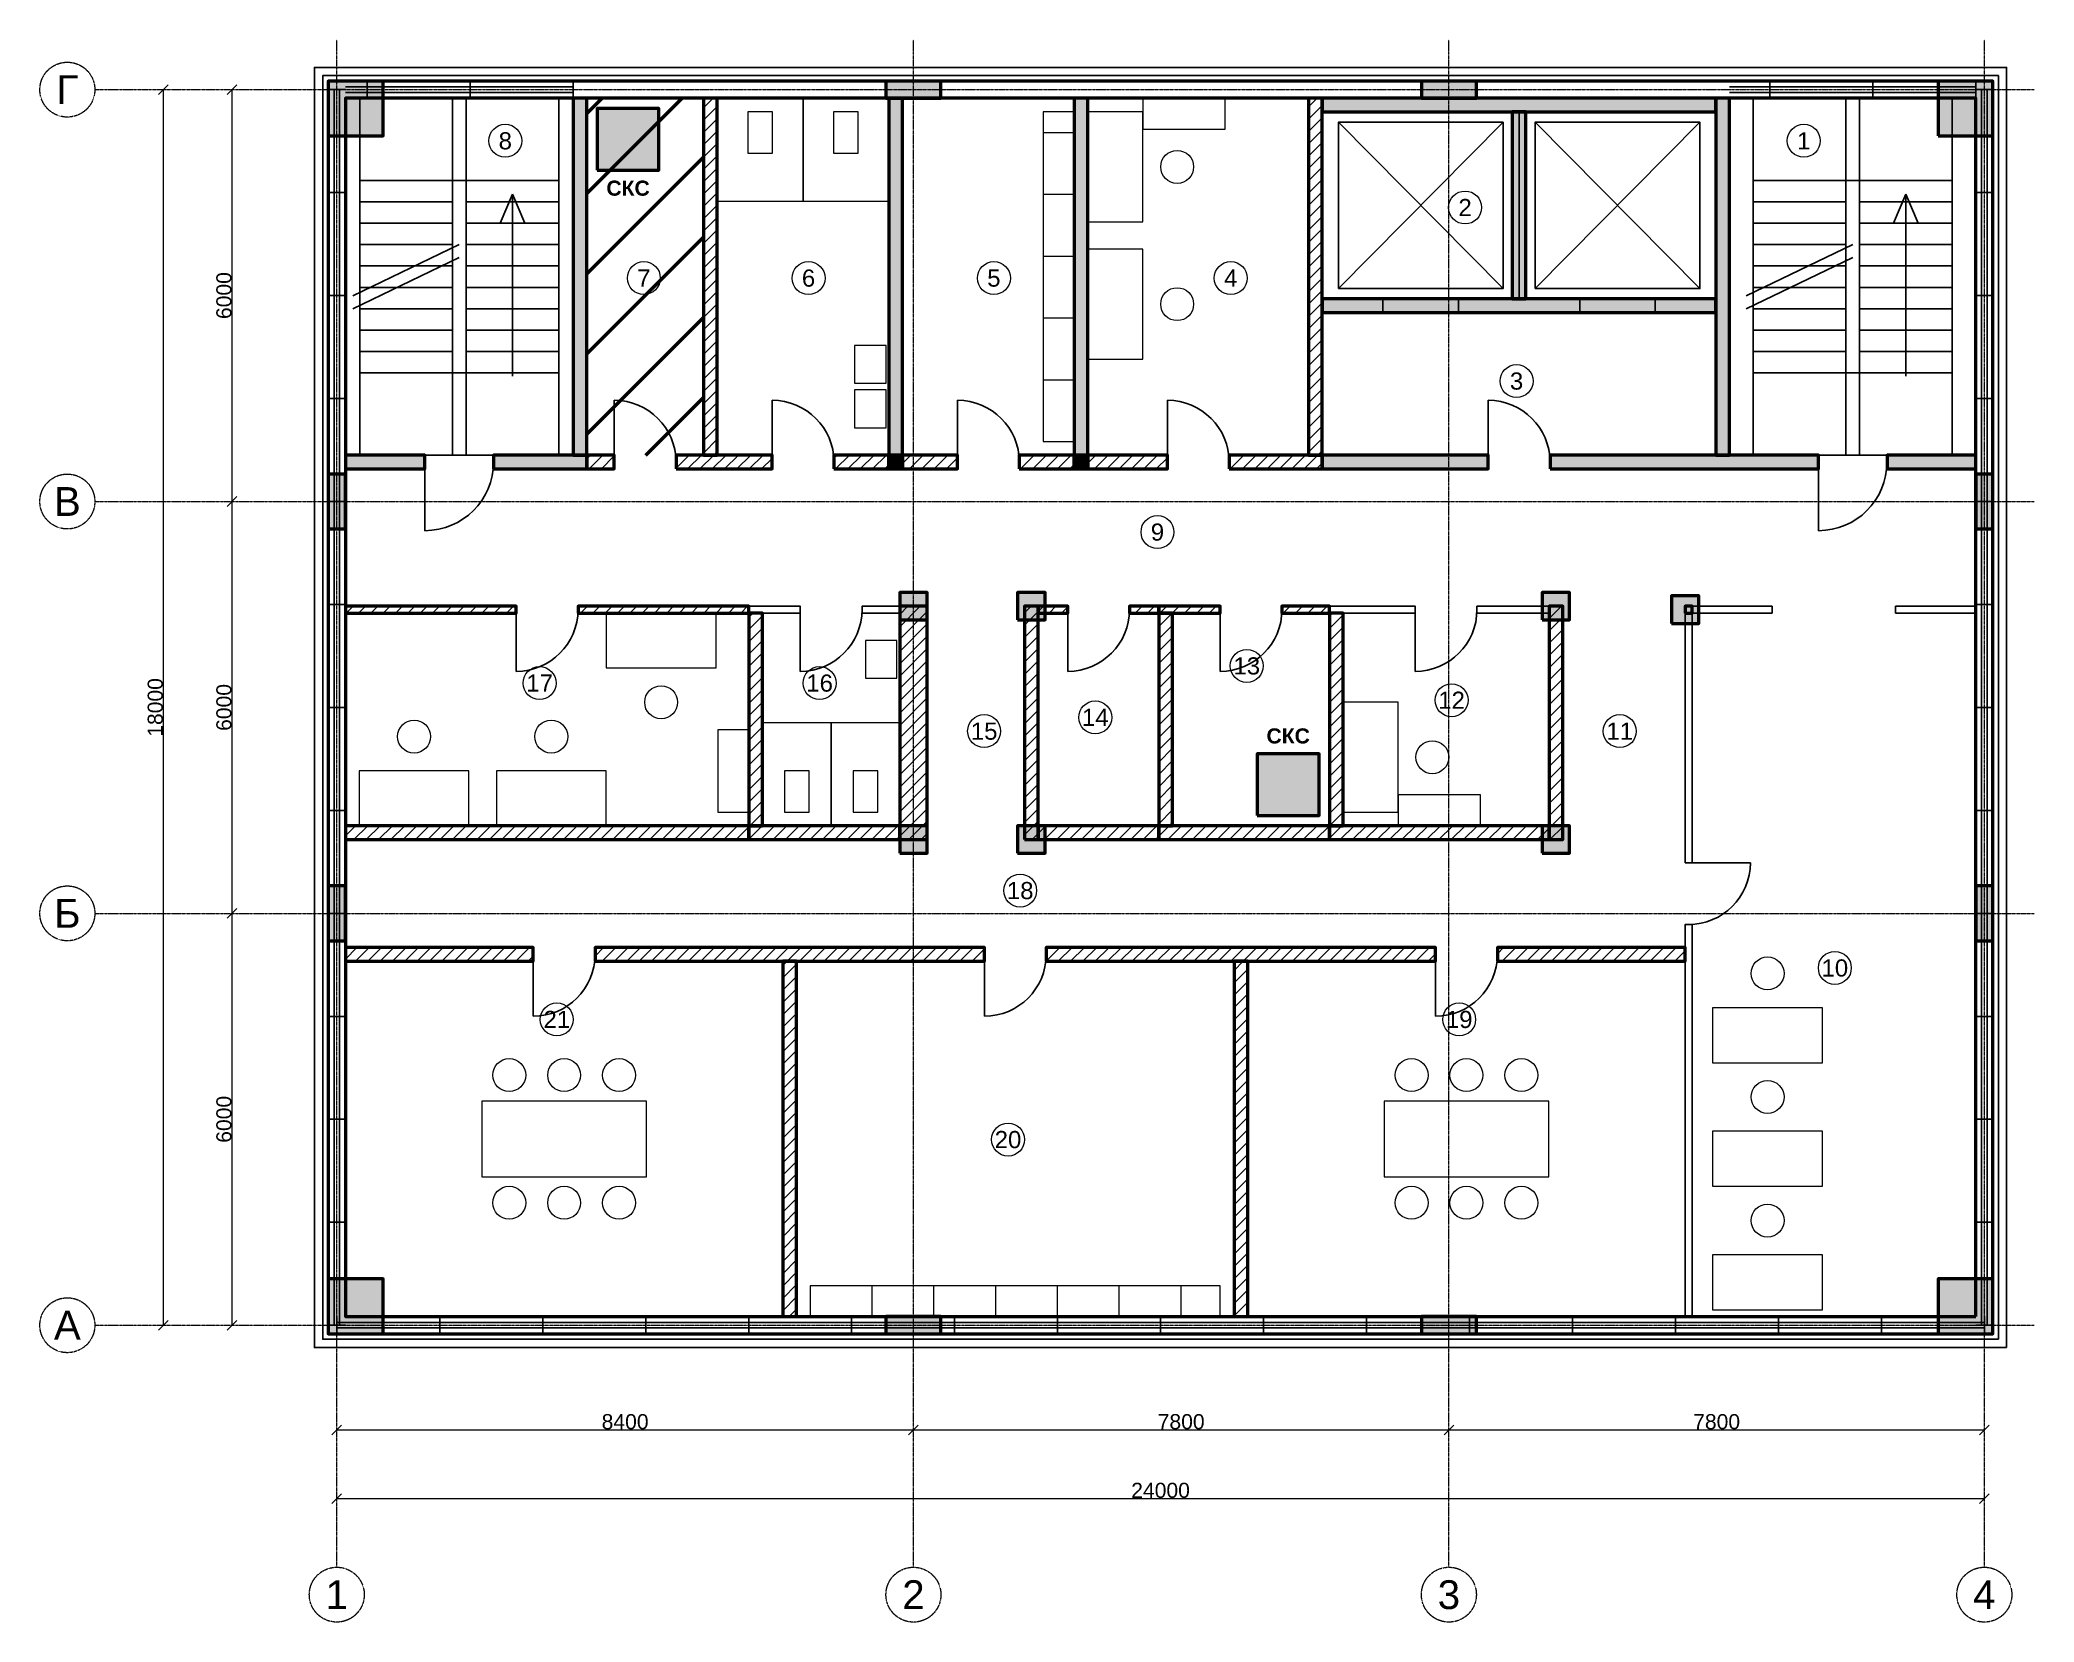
# Model space of a CAD drawing. Header units: millimetres. Extents: x -4325 to 24725, y -4325 to 18725.
import ezdxf
from ezdxf.enums import TextEntityAlignment as Align

# ---------------------------------------------------------------- set-up
doc = ezdxf.new("R2010")
doc.units = ezdxf.units.MM
doc.linetypes.add('CENTER2', pattern=[2.541, 1.587, -0.318, 0.318, -0.318])
for name, color, linetype, lineweight in [('A-ANNO-ROOM', 7, 'CONTINUOUS', 18), ('A-DIMS', 8, 'CONTINUOUS', 13), ('A-DOOR', 3, 'CONTINUOUS', 25), ('A-ELEV', 7, 'CONTINUOUS', 25), ('A-FACADE-PANEL', 8, 'CONTINUOUS', 25), ('A-FURN', 8, 'CONTINUOUS', 18), ('A-GLAZ-RIBBON', 5, 'CONTINUOUS', 25), ('A-GRID', 8, 'CENTER2', 13), ('A-HATCH', 9, 'CONTINUOUS', 9), ('A-OUTLINE', 7, 'CONTINUOUS', 50), ('A-SANI', 8, 'CONTINUOUS', 18), ('A-STAIR', 7, 'CONTINUOUS', 25), ('A-WALL-BLOCK', 9, 'CONTINUOUS', 50), ('A-WALL-GLASS', 4, 'CONTINUOUS', 25), ('A-WALL-RC', 7, 'CONTINUOUS', 50), ('E-SCS-RISER', 1, 'CONTINUOUS', 50), ('E-SERVER-ROOM', 1, 'CONTINUOUS', 50)]:
    doc.layers.add(name, color=color, linetype=linetype, lineweight=lineweight)
doc.styles.add('Arial-Bold', font='arialbd.ttf')
doc.styles.get("Standard").update_dxf_attribs({"font": 'arial.ttf'})

msp = doc.modelspace()

# ---------------------------------------------------------------- hatches: boundary and pattern name
at = {"layer": 'A-HATCH'}
h = msp.add_hatch(dxfattribs=at)
h.set_pattern_fill('ANSI31', scale=40)
h.paths.add_polyline_path([(5342, 12675), (5542, 12675), (5542, 17875), (5542, 17875), (5342, 17875), (5342, 17875)])
h = msp.add_hatch(dxfattribs=at)
h.set_pattern_fill('ANSI31', scale=40)
h.paths.add_polyline_path([(14156, 12675), (14356, 12675), (14356, 17875), (14356, 17875), (14156, 17875), (14156, 17875)])
h = msp.add_hatch(dxfattribs=at)
h.set_pattern_fill('ANSI31', scale=40)
h.paths.add_polyline_path([(3643, 12475), (4042, 12475), (4042, 12675), (3643, 12675)])
h = msp.add_hatch(dxfattribs=at)
h.set_pattern_fill('ANSI31', scale=40)
h.paths.add_polyline_path([(4942, 12475), (6342, 12475), (6342, 12675), (4942, 12675)])
h = msp.add_hatch(dxfattribs=at)
h.set_pattern_fill('ANSI31', scale=40)
h.paths.add_polyline_path([(7242, 12475), (8042, 12475), (8042, 12675), (7242, 12675)])
h = msp.add_hatch(dxfattribs=at)
h.set_pattern_fill('ANSI31', scale=40)
h.paths.add_polyline_path([(8242, 12475), (9042, 12475), (9042, 12675), (8242, 12675)])
h = msp.add_hatch(dxfattribs=at)
h.set_pattern_fill('ANSI31', scale=40)
h.paths.add_polyline_path([(9942, 12475), (10742, 12475), (10742, 12675), (9942, 12675)])
h = msp.add_hatch(dxfattribs=at)
h.set_pattern_fill('ANSI31', scale=40)
h.paths.add_polyline_path([(10942, 12475), (12099, 12475), (12099, 12675), (10942, 12675)])
h = msp.add_hatch(dxfattribs=at)
h.set_pattern_fill('ANSI31', scale=40)
h.paths.add_polyline_path([(12999, 12475), (14356, 12475), (14356, 12675), (12999, 12675)])
h = msp.add_hatch(dxfattribs=at)
h.set_pattern_fill('ANSI31', scale=40)
h.paths.add_polyline_path([(125, 10375), (125, 10375), (2614, 10375), (2614, 10475), (125, 10475), (125, 10475)])
h = msp.add_hatch(dxfattribs=at)
h.set_pattern_fill('ANSI31', scale=40)
h.paths.add_polyline_path([(3514, 10375), (6003, 10375), (6003, 10475), (3514, 10475)])
h = msp.add_hatch(dxfattribs=at)
h.set_pattern_fill('ANSI31', scale=40)
h.paths.add_polyline_path([(8200, 7075), (8600, 7075), (8600, 10475), (8200, 10475)])
h = msp.add_hatch(dxfattribs=at)
h.set_pattern_fill('ANSI31', scale=40)
h.paths.add_polyline_path([(10018, 7075), (10218, 7075), (10218, 10475), (10018, 10475)])
h = msp.add_hatch(dxfattribs=at)
h.set_pattern_fill('ANSI31', scale=40)
h.paths.add_polyline_path([(10218, 10375), (10647, 10375), (10647, 10475), (10218, 10475)])
h = msp.add_hatch(dxfattribs=at)
h.set_pattern_fill('ANSI31', scale=40)
h.paths.add_polyline_path([(11547, 10375), (11976, 10375), (11976, 10475), (11547, 10475)])
h = msp.add_hatch(dxfattribs=at)
h.set_pattern_fill('ANSI31', scale=40)
h.paths.add_polyline_path([(11976, 10375), (12868, 10375), (12868, 10475), (11976, 10475)])
h = msp.add_hatch(dxfattribs=at)
h.set_pattern_fill('ANSI31', scale=40)
h.paths.add_polyline_path([(13768, 10375), (14459, 10375), (14459, 10475), (13768, 10475)])
h = msp.add_hatch(dxfattribs=at)
h.set_pattern_fill('ANSI31', scale=40)
h.paths.add_polyline_path([(17659, 7075), (17859, 7075), (17859, 10475), (17659, 10475)])
h = msp.add_hatch(dxfattribs=at)
h.set_pattern_fill('ANSI31', scale=40)
h.paths.add_polyline_path([(19642, 10375), (19742, 10375), (19742, 10475), (19642, 10475)])
h = msp.add_hatch(dxfattribs=at)
h.set_pattern_fill('ANSI31', scale=40)
h.paths.add_polyline_path([(6003, 7275), (6203, 7275), (6203, 10375), (6003, 10375)])
h = msp.add_hatch(dxfattribs=at)
h.set_pattern_fill('ANSI31', scale=40)
h.paths.add_polyline_path([(11976, 7275), (12176, 7275), (12176, 10375), (11976, 10375)])
h = msp.add_hatch(dxfattribs=at)
h.set_pattern_fill('ANSI31', scale=40)
h.paths.add_polyline_path([(14459, 7275), (14659, 7275), (14659, 10375), (14459, 10375)])
h = msp.add_hatch(dxfattribs=at)
h.set_pattern_fill('ANSI31', scale=40)
h.paths.add_polyline_path([(125, 7075), (125, 7075), (6003, 7075), (6003, 7275), (125, 7275), (125, 7275)])
h = msp.add_hatch(dxfattribs=at)
h.set_pattern_fill('ANSI31', scale=40)
h.paths.add_polyline_path([(6003, 7075), (8200, 7075), (8200, 7275), (6003, 7275)])
h = msp.add_hatch(dxfattribs=at)
h.set_pattern_fill('ANSI31', scale=40)
h.paths.add_polyline_path([(10218, 7075), (11976, 7075), (11976, 7275), (10218, 7275)])
h = msp.add_hatch(dxfattribs=at)
h.set_pattern_fill('ANSI31', scale=40)
h.paths.add_polyline_path([(11976, 7075), (14459, 7075), (14459, 7275), (11976, 7275)])
h = msp.add_hatch(dxfattribs=at)
h.set_pattern_fill('ANSI31', scale=40)
h.paths.add_polyline_path([(14459, 7075), (17659, 7075), (17659, 7275), (14459, 7275)])
h = msp.add_hatch(dxfattribs=at)
h.set_pattern_fill('ANSI31', scale=40)
h.paths.add_polyline_path([(125, 5302), (125, 5302), (2862, 5302), (2862, 5502), (125, 5502), (125, 5502)])
h = msp.add_hatch(dxfattribs=at)
h.set_pattern_fill('ANSI31', scale=40)
h.paths.add_polyline_path([(3762, 5302), (9434, 5302), (9434, 5502), (3762, 5502)])
h = msp.add_hatch(dxfattribs=at)
h.set_pattern_fill('ANSI31', scale=40)
h.paths.add_polyline_path([(6498, 125), (6698, 125), (6698, 125), (6698, 5302), (6498, 5302), (6498, 125)])
h = msp.add_hatch(dxfattribs=at)
h.set_pattern_fill('ANSI31', scale=40)
h.paths.add_polyline_path([(10334, 5302), (16006, 5302), (16006, 5502), (10334, 5502)])
h = msp.add_hatch(dxfattribs=at)
h.set_pattern_fill('ANSI31', scale=40)
h.paths.add_polyline_path([(13070, 125), (13270, 125), (13270, 125), (13270, 5302), (13070, 5302), (13070, 125)])
h = msp.add_hatch(dxfattribs=at)
h.set_pattern_fill('ANSI31', scale=40)
h.paths.add_polyline_path([(16906, 5302), (19642, 5302), (19642, 5502), (16906, 5502)])
at = {"layer": 'A-WALL-RC'}
h = msp.add_hatch(color=7, dxfattribs=at)
h.dxf.hatch_style = 1
h.paths.add_polyline_path([(-125, 17325), (675, 17325), (675, 18125), (-125, 18125)])
h = msp.add_hatch(color=7, dxfattribs=at)
h.dxf.hatch_style = 1
h.paths.add_polyline_path([(8000, 17875), (8800, 17875), (8800, 18125), (8000, 18125)])
h = msp.add_hatch(color=7, dxfattribs=at)
h.dxf.hatch_style = 1
h.paths.add_polyline_path([(15800, 17875), (16600, 17875), (16600, 18125), (15800, 18125)])
h = msp.add_hatch(color=7, dxfattribs=at)
h.dxf.hatch_style = 1
h.paths.add_polyline_path([(23325, 17325), (24125, 17325), (24125, 18125), (23325, 18125)])
h = msp.add_hatch(color=7, dxfattribs=at)
h.dxf.hatch_style = 1
h.paths.add_polyline_path([(3443, 12675), (3643, 12675), (3643, 17875), (3643, 17875), (3443, 17875), (3443, 17875)])
h = msp.add_hatch(color=7, dxfattribs=at)
h.dxf.hatch_style = 1
h.paths.add_polyline_path([(8042, 12675), (8242, 12675), (8242, 17875), (8242, 17875), (8042, 17875), (8042, 17875)])
h = msp.add_hatch(color=7, dxfattribs=at)
h.dxf.hatch_style = 1
h.paths.add_polyline_path([(10742, 12675), (10942, 12675), (10942, 17875), (10942, 17875), (10742, 17875), (10742, 17875)])
h = msp.add_hatch(color=7, dxfattribs=at)
h.dxf.hatch_style = 1
h.paths.add_polyline_path([(14356, 17675), (20090, 17675), (20090, 17875), (20090, 17875), (14356, 17875), (14356, 17875)])
h = msp.add_hatch(color=7, dxfattribs=at)
h.dxf.hatch_style = 1
h.paths.add_polyline_path([(20090, 12675), (20290, 12675), (20290, 17875), (20290, 17875), (20090, 17875), (20090, 17875)])
h = msp.add_hatch(color=7, dxfattribs=at)
h.dxf.hatch_style = 1
h.paths.add_polyline_path([(17123, 14953), (17323, 14953), (17323, 17675), (17123, 17675)])
h = msp.add_hatch(color=7, dxfattribs=at)
h.dxf.hatch_style = 1
h.paths.add_polyline_path([(14356, 14753), (20090, 14753), (20090, 14953), (14356, 14953)])
h = msp.add_hatch(color=7, dxfattribs=at)
h.dxf.hatch_style = 1
h.paths.add_polyline_path([(125, 12475), (125, 12475), (1284, 12475), (1284, 12675), (125, 12675), (125, 12675)])
h = msp.add_hatch(color=7, dxfattribs=at)
h.dxf.hatch_style = 1
h.paths.add_polyline_path([(2284, 12475), (3643, 12475), (3643, 12675), (2284, 12675)])
h = msp.add_hatch(color=7, dxfattribs=at)
h.dxf.hatch_style = 1
h.paths.add_polyline_path([(8042, 12475), (8242, 12475), (8242, 12675), (8042, 12675)])
h = msp.add_hatch(color=7, dxfattribs=at)
h.dxf.hatch_style = 1
h.paths.add_polyline_path([(10742, 12475), (10942, 12475), (10942, 12675), (10742, 12675)])
h = msp.add_hatch(color=7, dxfattribs=at)
h.dxf.hatch_style = 1
h.paths.add_polyline_path([(14356, 12475), (16773, 12475), (16773, 12675), (14356, 12675)])
h = msp.add_hatch(color=7, dxfattribs=at)
h.dxf.hatch_style = 1
h.paths.add_polyline_path([(17673, 12475), (21582, 12475), (21582, 12675), (17673, 12675)])
h = msp.add_hatch(color=7, dxfattribs=at)
h.dxf.hatch_style = 1
h.paths.add_polyline_path([(22582, 12475), (23875, 12475), (23875, 12475), (23875, 12675), (23875, 12675), (22582, 12675)])
h = msp.add_hatch(color=7, dxfattribs=at)
h.dxf.hatch_style = 1
h.paths.add_polyline_path([(-125, 11600), (125, 11600), (125, 12400), (-125, 12400)])
h = msp.add_hatch(color=7, dxfattribs=at)
h.dxf.hatch_style = 1
h.paths.add_polyline_path([(23875, 11600), (24125, 11600), (24125, 12400), (23875, 12400)])
h = msp.add_hatch(color=7, dxfattribs=at)
h.dxf.hatch_style = 1
h.paths.add_polyline_path([(8200, 10275), (8600, 10275), (8600, 10675), (8200, 10675)])
h = msp.add_hatch(color=7, dxfattribs=at)
h.dxf.hatch_style = 1
h.paths.add_polyline_path([(9918, 10275), (10318, 10275), (10318, 10675), (9918, 10675)])
h = msp.add_hatch(color=7, dxfattribs=at)
h.dxf.hatch_style = 1
h.paths.add_polyline_path([(17559, 10275), (17959, 10275), (17959, 10675), (17559, 10675)])
h = msp.add_hatch(color=7, dxfattribs=at)
h.dxf.hatch_style = 1
h.paths.add_polyline_path([(19442, 10225), (19842, 10225), (19842, 10625), (19442, 10625)])
h = msp.add_hatch(color=7, dxfattribs=at)
h.dxf.hatch_style = 1
h.paths.add_polyline_path([(8200, 6875), (8600, 6875), (8600, 7275), (8200, 7275)])
h = msp.add_hatch(color=7, dxfattribs=at)
h.dxf.hatch_style = 1
h.paths.add_polyline_path([(9918, 6875), (10318, 6875), (10318, 7275), (9918, 7275)])
h = msp.add_hatch(color=7, dxfattribs=at)
h.dxf.hatch_style = 1
h.paths.add_polyline_path([(17559, 6875), (17959, 6875), (17959, 7275), (17559, 7275)])
h = msp.add_hatch(color=7, dxfattribs=at)
h.dxf.hatch_style = 1
h.paths.add_polyline_path([(-125, 5600), (125, 5600), (125, 6400), (-125, 6400)])
h = msp.add_hatch(color=7, dxfattribs=at)
h.dxf.hatch_style = 1
h.paths.add_polyline_path([(23875, 5600), (24125, 5600), (24125, 6400), (23875, 6400)])
h = msp.add_hatch(color=7, dxfattribs=at)
h.dxf.hatch_style = 1
h.paths.add_polyline_path([(-125, -125), (675, -125), (675, 675), (-125, 675)])
h = msp.add_hatch(color=7, dxfattribs=at)
h.dxf.hatch_style = 1
h.paths.add_polyline_path([(23325, -125), (24125, -125), (24125, 675), (23325, 675)])
h = msp.add_hatch(color=7, dxfattribs=at)
h.dxf.hatch_style = 1
h.paths.add_polyline_path([(8000, -125), (8800, -125), (8800, 125), (8000, 125)])
h = msp.add_hatch(color=7, dxfattribs=at)
h.dxf.hatch_style = 1
h.paths.add_polyline_path([(15800, -125), (16600, -125), (16600, 125), (15800, 125)])
at = {"layer": 'E-SCS-RISER'}
h = msp.add_hatch(color=7, dxfattribs=at)
h.dxf.hatch_style = 1
h.paths.add_polyline_path([(3793, 16825), (4693, 16825), (4693, 17725), (3793, 17725)])
h = msp.add_hatch(color=7, dxfattribs=at)
h.dxf.hatch_style = 1
h.paths.add_polyline_path([(13409, 7425), (14309, 7425), (14309, 8325), (13409, 8325)])
at = {"layer": 'E-SERVER-ROOM'}
h = msp.add_hatch(dxfattribs=at)
h.set_pattern_fill('ANSI31', scale=260)
h.paths.add_polyline_path([(3643, 12675), (5342, 12675), (5342, 17875), (3643, 17875)])

# ---------------------------------------------------------------- linework, layer by layer
at = {"layer": 'A-ANNO-ROOM'}
for centre in [(2455, 17255), (21370, 17255), (16436, 16283), (4473, 15255), (6872, 15255), (9572, 15255), (13022, 15255), (17186, 13755), (11955, 11555), (2955, 9355), (7033, 9355), (13256, 9605), (16239, 9105), (11048, 8855), (9430, 8655), (18689, 8655), (9955, 6332), (21822, 5205), (3205, 4455), (16350, 4455), (9778, 2705)]:
    msp.add_circle(centre, 240, dxfattribs=at)
at = {"layer": 'A-DIMS'}
for p, q in [((-2596, 17929), (-2454, 18071)), ((-1596, 17929), (-1454, 18071)), ((-2525, 0), (-2525, 18000)), ((-1525, 12000), (-1525, 18000)), ((-1596, 11929), (-1454, 12071)), ((-1596, 11929), (-1454, 12071)), ((-1525, 6000), (-1525, 12000)), ((-1596, 5929), (-1454, 6071)), ((-1596, 5929), (-1454, 6071)), ((-1525, 0), (-1525, 6000)), ((-2596, -71), (-2454, 71)), ((-1596, -71), (-1454, 71)), ((-71, -1596), (71, -1454)), ((0, -1525), (8400, -1525)), ((8329, -1596), (8471, -1454)), ((8329, -1596), (8471, -1454)), ((8400, -1525), (16200, -1525)), ((16129, -1596), (16271, -1454)), ((16129, -1596), (16271, -1454)), ((16200, -1525), (24000, -1525)), ((23929, -1596), (24071, -1454)), ((-71, -2596), (71, -2454)), ((0, -2525), (24000, -2525)), ((23929, -2596), (24071, -2454))]:
    msp.add_line(p, q, dxfattribs=at)
at = {"layer": 'A-DOOR'}
for p, q in [((15240, 14753), (15240, 14953)), ((16340, 14753), (16340, 14953)), ((18106, 14753), (18106, 14953)), ((19206, 14753), (19206, 14953)), ((4042, 12575), (4042, 13475)), ((6342, 12575), (6342, 13475)), ((9042, 12575), (9042, 13475)), ((12099, 12575), (12099, 13475)), ((16773, 12575), (16773, 13475)), ((1284, 12475), (1284, 12675)), ((1284, 12575), (1284, 11575)), ((2284, 12475), (2284, 12675)), ((4042, 12475), (4042, 12675)), ((4942, 12475), (4942, 12675)), ((6342, 12475), (6342, 12675)), ((7242, 12475), (7242, 12675)), ((9042, 12475), (9042, 12675)), ((9942, 12475), (9942, 12675)), ((12099, 12475), (12099, 12675)), ((12999, 12475), (12999, 12675)), ((16773, 12475), (16773, 12675)), ((17673, 12475), (17673, 12675)), ((21582, 12475), (21582, 12675)), ((21582, 12575), (21582, 11575)), ((22582, 12475), (22582, 12675)), ((2614, 10375), (2614, 10475)), ((3514, 10375), (3514, 10475)), ((6752, 10375), (6752, 10475)), ((7652, 10375), (7652, 10475)), ((10647, 10375), (10647, 10475)), ((11547, 10375), (11547, 10475)), ((12868, 10375), (12868, 10475)), ((13768, 10375), (13768, 10475)), ((15709, 10375), (15709, 10475)), ((16609, 10375), (16609, 10475)), ((20908, 10375), (20908, 10475)), ((22708, 10375), (22708, 10475)), ((2614, 10425), (2614, 9525)), ((6752, 10425), (6752, 9525)), ((10647, 10425), (10647, 9525)), ((12868, 10425), (12868, 9525)), ((15709, 10425), (15709, 9525)), ((19642, 6738), (19742, 6738)), ((19692, 6738), (20592, 6738)), ((19642, 5838), (19742, 5838)), ((2862, 5302), (2862, 5502)), ((2862, 5402), (2862, 4502)), ((3762, 5302), (3762, 5502)), ((9434, 5302), (9434, 5502)), ((9434, 5402), (9434, 4502)), ((10334, 5302), (10334, 5502)), ((16006, 5302), (16006, 5502)), ((16006, 5402), (16006, 4502)), ((16906, 5302), (16906, 5502))]:
    msp.add_line(p, q, dxfattribs=at)
for centre, radius, start, end in [((4042, 12575), 900, 0, 90), ((6342, 12575), 900, 0, 90), ((9042, 12575), 900, 0, 90), ((12099, 12575), 900, 0, 90), ((16773, 12575), 900, 0, 90), ((1284, 12575), 1000, -90, 0), ((21582, 12575), 1000, -90, 0), ((2614, 10425), 900, -90, 0), ((6752, 10425), 900, -90, 0), ((10647, 10425), 900, -90, 0), ((12868, 10425), 900, -90, 0), ((15709, 10425), 900, -90, 0), ((19692, 6738), 900, -90, 0), ((2862, 5402), 900, -90, 0), ((9434, 5402), 900, -90, 0), ((16006, 5402), 900, -90, 0)]:
    msp.add_arc(centre, radius, start, end, dxfattribs=at)
at = {"layer": 'A-ELEV'}
for p, q in [((14590, 15103), (16990, 17525)), ((14590, 17525), (16990, 15103)), ((17223, 14953), (17223, 17675)), ((17456, 15103), (19856, 17525)), ((17456, 17525), (19856, 15103))]:
    msp.add_line(p, q, dxfattribs=at)
for points in [[(14590, 15103), (16990, 15103), (16990, 17525), (14590, 17525)], [(17456, 15103), (19856, 15103), (19856, 17525), (17456, 17525)]]:
    msp.add_lwpolyline(points, close=True, dxfattribs=at)
at = {"layer": 'A-FACADE-PANEL'}
for points in [[(24325, -325), (24325, 18325), (-325, 18325), (-325, -325)], [(24205, -205), (24205, 18205), (-205, 18205), (-205, -205)]]:
    msp.add_lwpolyline(points, close=True, dxfattribs=at)
at = {"layer": 'A-FURN'}
for p, q in [((10292, 17375), (10742, 17375)), ((10292, 16475), (10742, 16475)), ((10292, 15575), (10742, 15575)), ((10292, 14675), (10742, 14675)), ((10292, 13775), (10742, 13775)), ((7798, 125), (7798, 575)), ((8698, 125), (8698, 575)), ((9598, 125), (9598, 575)), ((10498, 125), (10498, 575)), ((11398, 125), (11398, 575)), ((12298, 125), (12298, 575))]:
    msp.add_line(p, q, dxfattribs=at)
for points in [[(11742, 17425), (12942, 17425), (12942, 17875), (11742, 17875)], [(10292, 12875), (10742, 12875), (10742, 17675), (10292, 17675)], [(10942, 16075), (11742, 16075), (11742, 17675), (10942, 17675)], [(10942, 14075), (11742, 14075), (11742, 15675), (10942, 15675)], [(3925, 9575), (5525, 9575), (5525, 10375), (3925, 10375)], [(14659, 7475), (15459, 7475), (15459, 9075), (14659, 9075)], [(5553, 7475), (6003, 7475), (6003, 8675), (5553, 8675)], [(325, 7275), (1925, 7275), (1925, 8075), (325, 8075)], [(2325, 7275), (3925, 7275), (3925, 8075), (2325, 8075)], [(15459, 7275), (16659, 7275), (16659, 7725), (15459, 7725)], [(20042, 3825), (21642, 3825), (21642, 4625), (20042, 4625)], [(2112, 2164), (4512, 2164), (4512, 3264), (2112, 3264)], [(15256, 2164), (17656, 2164), (17656, 3264), (15256, 3264)], [(20042, 2025), (21642, 2025), (21642, 2825), (20042, 2825)], [(20042, 225), (21642, 225), (21642, 1025), (20042, 1025)], [(6898, 125), (12870, 125), (12870, 575), (6898, 575)]]:
    msp.add_lwpolyline(points, close=True, dxfattribs=at)
for centre in [(12242, 16875), (12242, 14875), (4725, 9075), (1125, 8575), (3125, 8575), (15959, 8275), (20842, 5125), (2512, 3644), (3312, 3644), (4112, 3644), (15656, 3644), (16456, 3644), (17256, 3644), (20842, 3325), (2512, 1784), (3312, 1784), (4112, 1784), (15656, 1784), (16456, 1784), (17256, 1784), (20842, 1525)]:
    msp.add_circle(centre, 240, dxfattribs=at)
at = {"layer": 'A-GLAZ-RIBBON'}
for p, q in [((3443, 18040), (125, 18040)), ((443, 17875), (443, 18125)), ((1943, 17875), (1943, 18125)), ((3443, 17875), (3443, 18125)), ((23875, 18040), (20290, 18040)), ((20875, 17875), (20875, 18125)), ((22375, 17875), (22375, 18125)), ((23875, 17875), (23875, 18125)), ((125, 18000), (-125, 18000)), ((-40, 18000), (-40, 0)), ((40, 18000), (40, 0)), ((3443, 17960), (125, 17960)), ((23875, 17960), (20290, 17960)), ((23875, 18000), (24125, 18000)), ((23960, 0), (23960, 18000)), ((24040, 0), (24040, 18000)), ((125, 16500), (-125, 16500)), ((23875, 16500), (24125, 16500)), ((125, 15000), (-125, 15000)), ((23875, 15000), (24125, 15000)), ((125, 13500), (-125, 13500)), ((23875, 13500), (24125, 13500)), ((125, 12000), (-125, 12000)), ((23875, 12000), (24125, 12000)), ((125, 10500), (-125, 10500)), ((23875, 10500), (24125, 10500)), ((125, 9000), (-125, 9000)), ((23875, 9000), (24125, 9000)), ((125, 7500), (-125, 7500)), ((23875, 7500), (24125, 7500)), ((125, 6000), (-125, 6000)), ((23875, 6000), (24125, 6000)), ((125, 4500), (-125, 4500)), ((23875, 4500), (24125, 4500)), ((125, 3000), (-125, 3000)), ((23875, 3000), (24125, 3000)), ((125, 1500), (-125, 1500)), ((23875, 1500), (24125, 1500)), ((125, 0), (-125, 0)), ((0, 125), (0, -125)), ((0, 40), (24000, 40)), ((1500, 125), (1500, -125)), ((3000, 125), (3000, -125)), ((4500, 125), (4500, -125)), ((6000, 125), (6000, -125)), ((7500, 125), (7500, -125)), ((9000, 125), (9000, -125)), ((10500, 125), (10500, -125)), ((12000, 125), (12000, -125)), ((13500, 125), (13500, -125)), ((15000, 125), (15000, -125)), ((16500, 125), (16500, -125)), ((18000, 125), (18000, -125)), ((19500, 125), (19500, -125)), ((21000, 125), (21000, -125)), ((22500, 125), (22500, -125)), ((23875, 0), (24125, 0)), ((24000, 125), (24000, -125)), ((0, -40), (24000, -40))]:
    msp.add_line(p, q, dxfattribs=at)
at = {"layer": 'A-GRID'}
for p, q in [((0, -3525), (0, 18725)), ((8400, -3525), (8400, 18725)), ((16200, -3525), (16200, 18725)), ((24000, -3525), (24000, 18725)), ((-3525, 18000), (24725, 18000)), ((-3525, 12000), (24725, 12000)), ((-3525, 6000), (24725, 6000)), ((-3525, 0), (24725, 0))]:
    msp.add_line(p, q, dxfattribs=at)
for centre in [(-3925, 18000), (-3925, 12000), (-3925, 6000), (-3925, 0), (0, -3925), (8400, -3925), (16200, -3925), (24000, -3925)]:
    msp.add_circle(centre, 400, dxfattribs=at)
at = {"layer": 'A-OUTLINE'}
for points in [[(24125, -125), (24125, 18125), (-125, 18125), (-125, -125)], [(23875, 125), (23875, 17875), (125, 17875), (125, 125)]]:
    msp.add_lwpolyline(points, close=True, dxfattribs=at)
at = {"layer": 'A-SANI'}
for points in [[(5542, 16375), (6792, 16375), (6792, 17875), (5542, 17875)], [(6792, 16375), (8042, 16375), (8042, 17875), (6792, 17875)], [(5987, 17075), (6347, 17075), (6347, 17675), (5987, 17675)], [(7237, 17075), (7597, 17075), (7597, 17675), (7237, 17675)], [(7542, 13725), (8002, 13725), (8002, 14275), (7542, 14275)], [(7542, 13075), (8002, 13075), (8002, 13625), (7542, 13625)], [(7700, 9425), (8160, 9425), (8160, 9975), (7700, 9975)], [(6203, 7275), (7202, 7275), (7202, 8775), (6203, 8775)], [(7202, 7275), (8200, 7275), (8200, 8775), (7202, 8775)], [(6522, 7475), (6882, 7475), (6882, 8075), (6522, 8075)], [(7521, 7475), (7881, 7475), (7881, 8075), (7521, 8075)]]:
    msp.add_lwpolyline(points, close=True, dxfattribs=at)
at = {"layer": 'A-STAIR'}
for p, q in [((334, 16675), (1684, 16675)), ((334, 16675), (3234, 16675)), ((1884, 16675), (3234, 16675)), ((20632, 16675), (21982, 16675)), ((20632, 16675), (23532, 16675)), ((22182, 16675), (23532, 16675)), ((334, 16364), (1684, 16364)), ((1884, 16364), (3234, 16364)), ((2559, 16475), (2379, 16055)), ((2559, 13825), (2559, 16475)), ((2559, 16475), (2739, 16055)), ((20632, 16364), (21982, 16364)), ((22182, 16364), (23532, 16364)), ((22858, 16475), (22678, 16055)), ((22858, 13825), (22858, 16475)), ((22858, 16475), (23038, 16055)), ((334, 16053), (1684, 16053)), ((1884, 16053), (3234, 16053)), ((20632, 16053), (21982, 16053)), ((22182, 16053), (23532, 16053)), ((234, 14995), (1784, 15742)), ((334, 15742), (1684, 15742)), ((1884, 15742), (3234, 15742)), ((20532, 14995), (22082, 15742)), ((20632, 15742), (21982, 15742)), ((22182, 15742), (23532, 15742)), ((234, 14808), (1784, 15555)), ((334, 15431), (1684, 15431)), ((1884, 15431), (3234, 15431)), ((20532, 14808), (22082, 15555)), ((20632, 15431), (21982, 15431)), ((22182, 15431), (23532, 15431)), ((334, 15119), (1684, 15119)), ((1884, 15119), (3234, 15119)), ((20632, 15119), (21982, 15119)), ((22182, 15119), (23532, 15119)), ((334, 14808), (1684, 14808)), ((1884, 14808), (3234, 14808)), ((20632, 14808), (21982, 14808)), ((22182, 14808), (23532, 14808)), ((334, 14497), (1684, 14497)), ((1884, 14497), (3234, 14497)), ((20632, 14497), (21982, 14497)), ((22182, 14497), (23532, 14497)), ((334, 14186), (1684, 14186)), ((1884, 14186), (3234, 14186)), ((20632, 14186), (21982, 14186)), ((22182, 14186), (23532, 14186)), ((334, 13875), (3234, 13875)), ((20632, 13875), (23532, 13875))]:
    msp.add_line(p, q, dxfattribs=at)
for points in [[(334, 12675), (1684, 12675), (1684, 17875), (334, 17875)], [(1684, 12675), (1884, 12675), (1884, 17875), (1684, 17875)], [(1884, 12675), (3234, 12675), (3234, 17875), (1884, 17875)], [(20632, 12675), (21982, 12675), (21982, 17875), (20632, 17875)], [(21982, 12675), (22182, 12675), (22182, 17875), (21982, 17875)], [(22182, 12675), (23532, 12675), (23532, 17875), (22182, 17875)]]:
    msp.add_lwpolyline(points, close=True, dxfattribs=at)
at = {"layer": 'A-WALL-BLOCK'}
for points in [[(5342, 12675), (5542, 12675), (5542, 17875), (5542, 17875), (5342, 17875), (5342, 17875)], [(14156, 12675), (14356, 12675), (14356, 17875), (14356, 17875), (14156, 17875), (14156, 17875)], [(3643, 12475), (4042, 12475), (4042, 12675), (3643, 12675)], [(4942, 12475), (6342, 12475), (6342, 12675), (4942, 12675)], [(7242, 12475), (8042, 12475), (8042, 12675), (7242, 12675)], [(8242, 12475), (9042, 12475), (9042, 12675), (8242, 12675)], [(9942, 12475), (10742, 12475), (10742, 12675), (9942, 12675)], [(10942, 12475), (12099, 12475), (12099, 12675), (10942, 12675)], [(12999, 12475), (14356, 12475), (14356, 12675), (12999, 12675)], [(125, 10375), (125, 10375), (2614, 10375), (2614, 10475), (125, 10475), (125, 10475)], [(3514, 10375), (6003, 10375), (6003, 10475), (3514, 10475)], [(8200, 7075), (8600, 7075), (8600, 10475), (8200, 10475)], [(10018, 7075), (10218, 7075), (10218, 10475), (10018, 10475)], [(10218, 10375), (10647, 10375), (10647, 10475), (10218, 10475)], [(11547, 10375), (11976, 10375), (11976, 10475), (11547, 10475)], [(11976, 10375), (12868, 10375), (12868, 10475), (11976, 10475)], [(13768, 10375), (14459, 10375), (14459, 10475), (13768, 10475)], [(17659, 7075), (17859, 7075), (17859, 10475), (17659, 10475)], [(19642, 10375), (19742, 10375), (19742, 10475), (19642, 10475)], [(6003, 7275), (6203, 7275), (6203, 10375), (6003, 10375)], [(11976, 7275), (12176, 7275), (12176, 10375), (11976, 10375)], [(14459, 7275), (14659, 7275), (14659, 10375), (14459, 10375)], [(125, 7075), (125, 7075), (6003, 7075), (6003, 7275), (125, 7275), (125, 7275)], [(6003, 7075), (8200, 7075), (8200, 7275), (6003, 7275)], [(10218, 7075), (11976, 7075), (11976, 7275), (10218, 7275)], [(11976, 7075), (14459, 7075), (14459, 7275), (11976, 7275)], [(14459, 7075), (17659, 7075), (17659, 7275), (14459, 7275)], [(125, 5302), (125, 5302), (2862, 5302), (2862, 5502), (125, 5502), (125, 5502)], [(3762, 5302), (9434, 5302), (9434, 5502), (3762, 5502)], [(6498, 125), (6698, 125), (6698, 125), (6698, 5302), (6498, 5302), (6498, 125)], [(10334, 5302), (16006, 5302), (16006, 5502), (10334, 5502)], [(13070, 125), (13270, 125), (13270, 125), (13270, 5302), (13070, 5302), (13070, 125)], [(16906, 5302), (19642, 5302), (19642, 5502), (16906, 5502)]]:
    msp.add_lwpolyline(points, close=True, dxfattribs=at)
at = {"layer": 'A-WALL-GLASS'}
for points in [[(6003, 10375), (6752, 10375), (6752, 10475), (6003, 10475)], [(7652, 10375), (8200, 10375), (8200, 10475), (7652, 10475)], [(14459, 10375), (15709, 10375), (15709, 10475), (14459, 10475)], [(16609, 10375), (17659, 10375), (17659, 10475), (16609, 10475)], [(19742, 10375), (20908, 10375), (20908, 10475), (19742, 10475)], [(22708, 10375), (23875, 10375), (23875, 10375), (23875, 10475), (23875, 10475), (22708, 10475)], [(19642, 6738), (19742, 6738), (19742, 10375), (19642, 10375)], [(19642, 125), (19742, 125), (19742, 125), (19742, 5838), (19642, 5838), (19642, 125)]]:
    msp.add_lwpolyline(points, close=True, dxfattribs=at)
at = {"layer": 'A-WALL-RC'}
for points in [[(-125, 17325), (675, 17325), (675, 18125), (-125, 18125)], [(8000, 17875), (8800, 17875), (8800, 18125), (8000, 18125)], [(15800, 17875), (16600, 17875), (16600, 18125), (15800, 18125)], [(23325, 17325), (24125, 17325), (24125, 18125), (23325, 18125)], [(3443, 12675), (3643, 12675), (3643, 17875), (3643, 17875), (3443, 17875), (3443, 17875)], [(8042, 12675), (8242, 12675), (8242, 17875), (8242, 17875), (8042, 17875), (8042, 17875)], [(10742, 12675), (10942, 12675), (10942, 17875), (10942, 17875), (10742, 17875), (10742, 17875)], [(14356, 17675), (20090, 17675), (20090, 17875), (20090, 17875), (14356, 17875), (14356, 17875)], [(20090, 12675), (20290, 12675), (20290, 17875), (20290, 17875), (20090, 17875), (20090, 17875)], [(17123, 14953), (17323, 14953), (17323, 17675), (17123, 17675)], [(14356, 14753), (20090, 14753), (20090, 14953), (14356, 14953)], [(125, 12475), (125, 12475), (1284, 12475), (1284, 12675), (125, 12675), (125, 12675)], [(2284, 12475), (3643, 12475), (3643, 12675), (2284, 12675)], [(8042, 12475), (8242, 12475), (8242, 12675), (8042, 12675)], [(10742, 12475), (10942, 12475), (10942, 12675), (10742, 12675)], [(14356, 12475), (16773, 12475), (16773, 12675), (14356, 12675)], [(17673, 12475), (21582, 12475), (21582, 12675), (17673, 12675)], [(22582, 12475), (23875, 12475), (23875, 12475), (23875, 12675), (23875, 12675), (22582, 12675)], [(-125, 11600), (125, 11600), (125, 12400), (-125, 12400)], [(23875, 11600), (24125, 11600), (24125, 12400), (23875, 12400)], [(8200, 10275), (8600, 10275), (8600, 10675), (8200, 10675)], [(9918, 10275), (10318, 10275), (10318, 10675), (9918, 10675)], [(17559, 10275), (17959, 10275), (17959, 10675), (17559, 10675)], [(19442, 10225), (19842, 10225), (19842, 10625), (19442, 10625)], [(8200, 6875), (8600, 6875), (8600, 7275), (8200, 7275)], [(9918, 6875), (10318, 6875), (10318, 7275), (9918, 7275)], [(17559, 6875), (17959, 6875), (17959, 7275), (17559, 7275)], [(-125, 5600), (125, 5600), (125, 6400), (-125, 6400)], [(23875, 5600), (24125, 5600), (24125, 6400), (23875, 6400)], [(-125, -125), (675, -125), (675, 675), (-125, 675)], [(23325, -125), (24125, -125), (24125, 675), (23325, 675)], [(8000, -125), (8800, -125), (8800, 125), (8000, 125)], [(15800, -125), (16600, -125), (16600, 125), (15800, 125)]]:
    msp.add_lwpolyline(points, close=True, dxfattribs=at)
at = {"layer": 'E-SCS-RISER'}
for points in [[(3793, 16825), (4693, 16825), (4693, 17725), (3793, 17725)], [(13409, 7425), (14309, 7425), (14309, 8325), (13409, 8325)]]:
    msp.add_lwpolyline(points, close=True, dxfattribs=at)

# ---------------------------------------------------------------- texts
at = {"layer": 'A-ANNO-ROOM'}
for s, p in [('8', (2455, 17255)), ('1', (21370, 17255)), ('2', (16436, 16283)), ('7', (4473, 15255)), ('6', (6872, 15255)), ('5', (9572, 15255)), ('4', (13022, 15255)), ('3', (17186, 13755)), ('9', (11955, 11555)), ('13', (13256, 9605)), ('17', (2955, 9355)), ('16', (7033, 9355)), ('12', (16239, 9105)), ('15', (9430, 8655)), ('14', (11048, 8855)), ('11', (18689, 8655)), ('18', (9955, 6332)), ('10', (21822, 5205)), ('21', (3205, 4455)), ('19', (16350, 4455)), ('20', (9778, 2705))]:
    msp.add_text(s, height=250, dxfattribs=at).set_placement(p, align=Align.MIDDLE_CENTER)
at = {"layer": 'A-DIMS'}
for s, p in [('6000', (-1645, 15000)), ('18000', (-2645, 9000)), ('6000', (-1645, 9000)), ('6000', (-1645, 3000))]:
    msp.add_text(s, height=220, rotation=90, dxfattribs=at).set_placement(p, align=Align.MIDDLE_CENTER)
for s, p in [('8400', (4200, -1405)), ('7800', (12300, -1405)), ('7800', (20100, -1405)), ('24000', (12000, -2405))]:
    msp.add_text(s, height=220, dxfattribs=at).set_placement(p, align=Align.MIDDLE_CENTER)
at = {"layer": 'A-GRID'}
for s, p in [('Г', (-3925, 18000)), ('В', (-3925, 12000)), ('Б', (-3925, 6000)), ('А', (-3925, 0)), ('1', (0, -3925)), ('2', (8400, -3925)), ('3', (16200, -3925)), ('4', (24000, -3925))]:
    msp.add_text(s, height=420, dxfattribs=at).set_placement(p, align=Align.MIDDLE_CENTER)
at = {"layer": 'E-SCS-RISER', "style": 'Arial-Bold'}
for p in [(4243, 16565), (13859, 8585)]:
    msp.add_text('СКС', height=220, dxfattribs=at).set_placement(p, align=Align.MIDDLE_CENTER)

doc.saveas('drawing.dxf')
